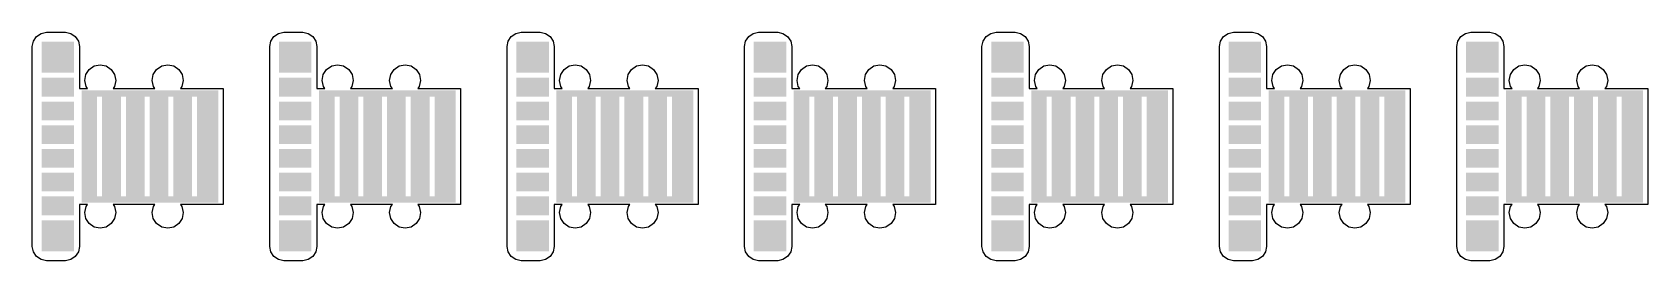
# Model space of a CAD drawing. Header units: millimetres. Extents: x 4 to 133, y 4 to 22.
import ezdxf

# ---------------------------------------------------------------- set-up
doc = ezdxf.new("R2010")
doc.units = ezdxf.units.MM
doc.layers.add('CUT', color=1, linetype='Continuous')
doc.layers.add('RASTER', color=7, linetype='Continuous')

msp = doc.modelspace()

# ---------------------------------------------------------------- hatches: boundary and pattern name
at = {"layer": 'RASTER'}
h = msp.add_hatch(color=7, dxfattribs=at)
h.paths.add_polyline_path([(7.2, 21.4), (7.2, 4.6), (4.6, 4.6), (4.6, 21.4)])
h.paths.add_polyline_path([(7.2, 18.9), (4.6, 18.9), (4.6, 18.5), (7.2, 18.5), (7.2, 18.9)], flags=0)
h.paths.add_polyline_path([(7.2, 17), (4.6, 17), (4.6, 16.6), (7.2, 16.6), (7.2, 17)], flags=0)
h.paths.add_polyline_path([(7.2, 15.1), (4.6, 15.1), (4.6, 14.7), (7.2, 14.7), (7.2, 15.1)], flags=0)
h.paths.add_polyline_path([(7.2, 13.2), (4.6, 13.2), (4.6, 12.8), (7.2, 12.8), (7.2, 13.2)], flags=0)
h.paths.add_polyline_path([(7.2, 11.3), (4.6, 11.3), (4.6, 10.9), (7.2, 10.9), (7.2, 11.3)], flags=0)
h.paths.add_polyline_path([(7.2, 9.4), (4.6, 9.4), (4.6, 9), (7.2, 9), (7.2, 9.4)], flags=0)
h.paths.add_polyline_path([(7.2, 7.5), (4.6, 7.5), (4.6, 7.1), (7.2, 7.1), (7.2, 7.5)], flags=0)
h = msp.add_hatch(color=7, dxfattribs=at)
h.paths.add_polyline_path([(26.2, 21.4), (26.2, 4.6), (23.6, 4.6), (23.6, 21.4)])
h.paths.add_polyline_path([(26.2, 18.9), (23.6, 18.9), (23.6, 18.5), (26.2, 18.5), (26.2, 18.9)], flags=0)
h.paths.add_polyline_path([(26.2, 17), (23.6, 17), (23.6, 16.6), (26.2, 16.6), (26.2, 17)], flags=0)
h.paths.add_polyline_path([(26.2, 15.1), (23.6, 15.1), (23.6, 14.7), (26.2, 14.7), (26.2, 15.1)], flags=0)
h.paths.add_polyline_path([(26.2, 13.2), (23.6, 13.2), (23.6, 12.8), (26.2, 12.8), (26.2, 13.2)], flags=0)
h.paths.add_polyline_path([(26.2, 11.3), (23.6, 11.3), (23.6, 10.9), (26.2, 10.9), (26.2, 11.3)], flags=0)
h.paths.add_polyline_path([(26.2, 9.4), (23.6, 9.4), (23.6, 9), (26.2, 9), (26.2, 9.4)], flags=0)
h.paths.add_polyline_path([(26.2, 7.5), (23.6, 7.5), (23.6, 7.1), (26.2, 7.1), (26.2, 7.5)], flags=0)
h = msp.add_hatch(color=7, dxfattribs=at)
h.paths.add_polyline_path([(45.2, 21.4), (45.2, 4.6), (42.6, 4.6), (42.6, 21.4)])
h.paths.add_polyline_path([(45.2, 18.9), (42.6, 18.9), (42.6, 18.5), (45.2, 18.5), (45.2, 18.9)], flags=0)
h.paths.add_polyline_path([(45.2, 17), (42.6, 17), (42.6, 16.6), (45.2, 16.6), (45.2, 17)], flags=0)
h.paths.add_polyline_path([(45.2, 15.1), (42.6, 15.1), (42.6, 14.7), (45.2, 14.7), (45.2, 15.1)], flags=0)
h.paths.add_polyline_path([(45.2, 13.2), (42.6, 13.2), (42.6, 12.8), (45.2, 12.8), (45.2, 13.2)], flags=0)
h.paths.add_polyline_path([(45.2, 11.3), (42.6, 11.3), (42.6, 10.9), (45.2, 10.9), (45.2, 11.3)], flags=0)
h.paths.add_polyline_path([(45.2, 9.4), (42.6, 9.4), (42.6, 9), (45.2, 9), (45.2, 9.4)], flags=0)
h.paths.add_polyline_path([(45.2, 7.5), (42.6, 7.5), (42.6, 7.1), (45.2, 7.1), (45.2, 7.5)], flags=0)
h = msp.add_hatch(color=7, dxfattribs=at)
h.paths.add_polyline_path([(64.2, 21.4), (64.2, 4.6), (61.6, 4.6), (61.6, 21.4)])
h.paths.add_polyline_path([(64.2, 18.9), (61.6, 18.9), (61.6, 18.5), (64.2, 18.5), (64.2, 18.9)], flags=0)
h.paths.add_polyline_path([(64.2, 17), (61.6, 17), (61.6, 16.6), (64.2, 16.6), (64.2, 17)], flags=0)
h.paths.add_polyline_path([(64.2, 15.1), (61.6, 15.1), (61.6, 14.7), (64.2, 14.7), (64.2, 15.1)], flags=0)
h.paths.add_polyline_path([(64.2, 13.2), (61.6, 13.2), (61.6, 12.8), (64.2, 12.8), (64.2, 13.2)], flags=0)
h.paths.add_polyline_path([(64.2, 11.3), (61.6, 11.3), (61.6, 10.9), (64.2, 10.9), (64.2, 11.3)], flags=0)
h.paths.add_polyline_path([(64.2, 9.4), (61.6, 9.4), (61.6, 9), (64.2, 9), (64.2, 9.4)], flags=0)
h.paths.add_polyline_path([(64.2, 7.5), (61.6, 7.5), (61.6, 7.1), (64.2, 7.1), (64.2, 7.5)], flags=0)
h = msp.add_hatch(color=7, dxfattribs=at)
h.paths.add_polyline_path([(83.2, 21.4), (83.2, 4.6), (80.6, 4.6), (80.6, 21.4)])
h.paths.add_polyline_path([(83.2, 18.9), (80.6, 18.9), (80.6, 18.5), (83.2, 18.5), (83.2, 18.9)], flags=0)
h.paths.add_polyline_path([(83.2, 17), (80.6, 17), (80.6, 16.6), (83.2, 16.6), (83.2, 17)], flags=0)
h.paths.add_polyline_path([(83.2, 15.1), (80.6, 15.1), (80.6, 14.7), (83.2, 14.7), (83.2, 15.1)], flags=0)
h.paths.add_polyline_path([(83.2, 13.2), (80.6, 13.2), (80.6, 12.8), (83.2, 12.8), (83.2, 13.2)], flags=0)
h.paths.add_polyline_path([(83.2, 11.3), (80.6, 11.3), (80.6, 10.9), (83.2, 10.9), (83.2, 11.3)], flags=0)
h.paths.add_polyline_path([(83.2, 9.4), (80.6, 9.4), (80.6, 9), (83.2, 9), (83.2, 9.4)], flags=0)
h.paths.add_polyline_path([(83.2, 7.5), (80.6, 7.5), (80.6, 7.1), (83.2, 7.1), (83.2, 7.5)], flags=0)
h = msp.add_hatch(color=7, dxfattribs=at)
h.paths.add_polyline_path([(102.2, 21.4), (102.2, 4.6), (99.6, 4.6), (99.6, 21.4)])
h.paths.add_polyline_path([(102.2, 18.9), (99.6, 18.9), (99.6, 18.5), (102.2, 18.5), (102.2, 18.9)], flags=0)
h.paths.add_polyline_path([(102.2, 17), (99.6, 17), (99.6, 16.6), (102.2, 16.6), (102.2, 17)], flags=0)
h.paths.add_polyline_path([(102.2, 15.1), (99.6, 15.1), (99.6, 14.7), (102.2, 14.7), (102.2, 15.1)], flags=0)
h.paths.add_polyline_path([(102.2, 13.2), (99.6, 13.2), (99.6, 12.8), (102.2, 12.8), (102.2, 13.2)], flags=0)
h.paths.add_polyline_path([(102.2, 11.3), (99.6, 11.3), (99.6, 10.9), (102.2, 10.9), (102.2, 11.3)], flags=0)
h.paths.add_polyline_path([(102.2, 9.4), (99.6, 9.4), (99.6, 9), (102.2, 9), (102.2, 9.4)], flags=0)
h.paths.add_polyline_path([(102.2, 7.5), (99.6, 7.5), (99.6, 7.1), (102.2, 7.1), (102.2, 7.5)], flags=0)
h = msp.add_hatch(color=7, dxfattribs=at)
h.paths.add_polyline_path([(121.2, 21.4), (121.2, 4.6), (118.6, 4.6), (118.6, 21.4)])
h.paths.add_polyline_path([(121.2, 18.9), (118.6, 18.9), (118.6, 18.5), (121.2, 18.5), (121.2, 18.9)], flags=0)
h.paths.add_polyline_path([(121.2, 17), (118.6, 17), (118.6, 16.6), (121.2, 16.6), (121.2, 17)], flags=0)
h.paths.add_polyline_path([(121.2, 15.1), (118.6, 15.1), (118.6, 14.7), (121.2, 14.7), (121.2, 15.1)], flags=0)
h.paths.add_polyline_path([(121.2, 13.2), (118.6, 13.2), (118.6, 12.8), (121.2, 12.8), (121.2, 13.2)], flags=0)
h.paths.add_polyline_path([(121.2, 11.3), (118.6, 11.3), (118.6, 10.9), (121.2, 10.9), (121.2, 11.3)], flags=0)
h.paths.add_polyline_path([(121.2, 9.4), (118.6, 9.4), (118.6, 9), (121.2, 9), (121.2, 9.4)], flags=0)
h.paths.add_polyline_path([(121.2, 7.5), (118.6, 7.5), (118.6, 7.1), (121.2, 7.1), (121.2, 7.5)], flags=0)
h = msp.add_hatch(color=7, dxfattribs=at)
h.paths.add_polyline_path([(18.75, 17.5), (18.75, 8.5), (7.8, 8.5), (7.8, 17.5)])
h.paths.add_polyline_path([(17.05, 17), (16.65, 17), (16.65, 9), (17.05, 9), (17.05, 17)], flags=0)
h.paths.add_polyline_path([(15.15, 17), (14.75, 17), (14.75, 9), (15.15, 9), (15.15, 17)], flags=0)
h.paths.add_polyline_path([(13.25, 17), (12.85, 17), (12.85, 9), (13.25, 9), (13.25, 17)], flags=0)
h.paths.add_polyline_path([(11.35, 17), (10.95, 17), (10.95, 9), (11.35, 9), (11.35, 17)], flags=0)
h.paths.add_polyline_path([(9.45, 17), (9.05, 17), (9.05, 9), (9.45, 9), (9.45, 17)], flags=0)
h = msp.add_hatch(color=7, dxfattribs=at)
h.paths.add_polyline_path([(37.75, 17.5), (37.75, 8.5), (26.8, 8.5), (26.8, 17.5)])
h.paths.add_polyline_path([(36.05, 17), (35.65, 17), (35.65, 9), (36.05, 9), (36.05, 17)], flags=0)
h.paths.add_polyline_path([(34.15, 17), (33.75, 17), (33.75, 9), (34.15, 9), (34.15, 17)], flags=0)
h.paths.add_polyline_path([(32.25, 17), (31.85, 17), (31.85, 9), (32.25, 9), (32.25, 17)], flags=0)
h.paths.add_polyline_path([(30.35, 17), (29.95, 17), (29.95, 9), (30.35, 9), (30.35, 17)], flags=0)
h.paths.add_polyline_path([(28.45, 17), (28.05, 17), (28.05, 9), (28.45, 9), (28.45, 17)], flags=0)
h = msp.add_hatch(color=7, dxfattribs=at)
h.paths.add_polyline_path([(56.75, 17.5), (56.75, 8.5), (45.8, 8.5), (45.8, 17.5)])
h.paths.add_polyline_path([(55.05, 17), (54.65, 17), (54.65, 9), (55.05, 9), (55.05, 17)], flags=0)
h.paths.add_polyline_path([(53.15, 17), (52.75, 17), (52.75, 9), (53.15, 9), (53.15, 17)], flags=0)
h.paths.add_polyline_path([(51.25, 17), (50.85, 17), (50.85, 9), (51.25, 9), (51.25, 17)], flags=0)
h.paths.add_polyline_path([(49.35, 17), (48.95, 17), (48.95, 9), (49.35, 9), (49.35, 17)], flags=0)
h.paths.add_polyline_path([(47.45, 17), (47.05, 17), (47.05, 9), (47.45, 9), (47.45, 17)], flags=0)
h = msp.add_hatch(color=7, dxfattribs=at)
h.paths.add_polyline_path([(75.75, 17.5), (75.75, 8.5), (64.8, 8.5), (64.8, 17.5)])
h.paths.add_polyline_path([(74.05, 17), (73.65, 17), (73.65, 9), (74.05, 9), (74.05, 17)], flags=0)
h.paths.add_polyline_path([(72.15, 17), (71.75, 17), (71.75, 9), (72.15, 9), (72.15, 17)], flags=0)
h.paths.add_polyline_path([(70.25, 17), (69.85, 17), (69.85, 9), (70.25, 9), (70.25, 17)], flags=0)
h.paths.add_polyline_path([(68.35, 17), (67.95, 17), (67.95, 9), (68.35, 9), (68.35, 17)], flags=0)
h.paths.add_polyline_path([(66.45, 17), (66.05, 17), (66.05, 9), (66.45, 9), (66.45, 17)], flags=0)
h = msp.add_hatch(color=7, dxfattribs=at)
h.paths.add_polyline_path([(94.75, 17.5), (94.75, 8.5), (83.8, 8.5), (83.8, 17.5)])
h.paths.add_polyline_path([(93.05, 17), (92.65, 17), (92.65, 9), (93.05, 9), (93.05, 17)], flags=0)
h.paths.add_polyline_path([(91.15, 17), (90.75, 17), (90.75, 9), (91.15, 9), (91.15, 17)], flags=0)
h.paths.add_polyline_path([(89.25, 17), (88.85, 17), (88.85, 9), (89.25, 9), (89.25, 17)], flags=0)
h.paths.add_polyline_path([(87.35, 17), (86.95, 17), (86.95, 9), (87.35, 9), (87.35, 17)], flags=0)
h.paths.add_polyline_path([(85.45, 17), (85.05, 17), (85.05, 9), (85.45, 9), (85.45, 17)], flags=0)
h = msp.add_hatch(color=7, dxfattribs=at)
h.paths.add_polyline_path([(113.75, 17.5), (113.75, 8.5), (102.8, 8.5), (102.8, 17.5)])
h.paths.add_polyline_path([(112.05, 17), (111.65, 17), (111.65, 9), (112.05, 9), (112.05, 17)], flags=0)
h.paths.add_polyline_path([(110.15, 17), (109.75, 17), (109.75, 9), (110.15, 9), (110.15, 17)], flags=0)
h.paths.add_polyline_path([(108.25, 17), (107.85, 17), (107.85, 9), (108.25, 9), (108.25, 17)], flags=0)
h.paths.add_polyline_path([(106.35, 17), (105.95, 17), (105.95, 9), (106.35, 9), (106.35, 17)], flags=0)
h.paths.add_polyline_path([(104.45, 17), (104.05, 17), (104.05, 9), (104.45, 9), (104.45, 17)], flags=0)
h = msp.add_hatch(color=7, dxfattribs=at)
h.paths.add_polyline_path([(132.75, 17.5), (132.75, 8.5), (121.8, 8.5), (121.8, 17.5)])
h.paths.add_polyline_path([(131.05, 17), (130.65, 17), (130.65, 9), (131.05, 9), (131.05, 17)], flags=0)
h.paths.add_polyline_path([(129.15, 17), (128.75, 17), (128.75, 9), (129.15, 9), (129.15, 17)], flags=0)
h.paths.add_polyline_path([(127.25, 17), (126.85, 17), (126.85, 9), (127.25, 9), (127.25, 17)], flags=0)
h.paths.add_polyline_path([(125.35, 17), (124.95, 17), (124.95, 9), (125.35, 9), (125.35, 17)], flags=0)
h.paths.add_polyline_path([(123.45, 17), (123.05, 17), (123.05, 9), (123.45, 9), (123.45, 17)], flags=0)

# ---------------------------------------------------------------- linework, layer by layer
at = {"layer": 'CUT'}
for points in [[(19.138, 17.638), (19.138, 8.363), (16.5, 8.363), (15.721, 8.363), (15.834, 8.202), (15.94, 7.724), (15.853, 7.242), (15.585, 6.832), (15.18, 6.556), (14.7, 6.46), (14.22, 6.556), (13.815, 6.832), (13.547, 7.242), (13.46, 7.724), (13.566, 8.202), (13.679, 8.363), (10.321, 8.363), (10.434, 8.202), (10.54, 7.724), (10.453, 7.242), (10.185, 6.832), (9.78, 6.556), (9.3, 6.46), (8.82, 6.556), (8.415, 6.832), (8.147, 7.242), (8.06, 7.724), (8.166, 8.202), (8.279, 8.363), (7.638, 8.363), (7.638, 4.986), (7.553, 4.564), (7.306, 4.194), (6.936, 3.947), (6.514, 3.863), (4.986, 3.863), (4.564, 3.947), (4.194, 4.194), (3.947, 4.564), (3.863, 4.986), (3.863, 21.014), (3.947, 21.436), (4.194, 21.806), (4.564, 22.053), (4.986, 22.138), (6.514, 22.138), (6.936, 22.053), (7.306, 21.806), (7.553, 21.436), (7.638, 21.014), (7.638, 17.638), (8.279, 17.638), (8.166, 17.798), (8.06, 18.276), (8.147, 18.758), (8.415, 19.168), (8.82, 19.444), (9.3, 19.54), (9.78, 19.444), (10.185, 19.168), (10.453, 18.758), (10.54, 18.276), (10.434, 17.798), (10.321, 17.638), (13.679, 17.638), (13.566, 17.798), (13.46, 18.276), (13.547, 18.758), (13.815, 19.168), (14.22, 19.444), (14.7, 19.54), (15.18, 19.444), (15.585, 19.168), (15.853, 18.758), (15.94, 18.276), (15.834, 17.798), (15.721, 17.638), (16.5, 17.638)], [(38.138, 17.638), (38.138, 8.363), (35.5, 8.363), (34.721, 8.363), (34.834, 8.202), (34.94, 7.724), (34.853, 7.242), (34.585, 6.832), (34.18, 6.556), (33.7, 6.46), (33.22, 6.556), (32.815, 6.832), (32.547, 7.242), (32.46, 7.724), (32.566, 8.202), (32.679, 8.363), (29.321, 8.363), (29.434, 8.202), (29.54, 7.724), (29.453, 7.242), (29.185, 6.832), (28.78, 6.556), (28.3, 6.46), (27.82, 6.556), (27.415, 6.832), (27.147, 7.242), (27.06, 7.724), (27.166, 8.202), (27.279, 8.363), (26.638, 8.363), (26.638, 4.986), (26.553, 4.564), (26.306, 4.194), (25.936, 3.947), (25.514, 3.863), (23.986, 3.863), (23.564, 3.947), (23.194, 4.194), (22.947, 4.564), (22.863, 4.986), (22.863, 21.014), (22.947, 21.436), (23.194, 21.806), (23.564, 22.053), (23.986, 22.138), (25.514, 22.138), (25.936, 22.053), (26.306, 21.806), (26.553, 21.436), (26.638, 21.014), (26.638, 17.638), (27.279, 17.638), (27.166, 17.798), (27.06, 18.276), (27.147, 18.758), (27.415, 19.168), (27.82, 19.444), (28.3, 19.54), (28.78, 19.444), (29.185, 19.168), (29.453, 18.758), (29.54, 18.276), (29.434, 17.798), (29.321, 17.638), (32.679, 17.638), (32.566, 17.798), (32.46, 18.276), (32.547, 18.758), (32.815, 19.168), (33.22, 19.444), (33.7, 19.54), (34.18, 19.444), (34.585, 19.168), (34.853, 18.758), (34.94, 18.276), (34.834, 17.798), (34.721, 17.638), (35.5, 17.638)], [(57.138, 17.638), (57.138, 8.363), (54.5, 8.363), (53.721, 8.363), (53.834, 8.202), (53.94, 7.724), (53.853, 7.242), (53.585, 6.832), (53.18, 6.556), (52.7, 6.46), (52.22, 6.556), (51.815, 6.832), (51.547, 7.242), (51.46, 7.724), (51.566, 8.202), (51.679, 8.363), (48.321, 8.363), (48.434, 8.202), (48.54, 7.724), (48.453, 7.242), (48.185, 6.832), (47.78, 6.556), (47.3, 6.46), (46.82, 6.556), (46.415, 6.832), (46.147, 7.242), (46.06, 7.724), (46.166, 8.202), (46.279, 8.363), (45.638, 8.363), (45.638, 4.986), (45.553, 4.564), (45.306, 4.194), (44.936, 3.947), (44.514, 3.863), (42.986, 3.863), (42.564, 3.947), (42.194, 4.194), (41.947, 4.564), (41.863, 4.986), (41.863, 21.014), (41.947, 21.436), (42.194, 21.806), (42.564, 22.053), (42.986, 22.138), (44.514, 22.138), (44.936, 22.053), (45.306, 21.806), (45.553, 21.436), (45.638, 21.014), (45.638, 17.638), (46.279, 17.638), (46.166, 17.798), (46.06, 18.276), (46.147, 18.758), (46.415, 19.168), (46.82, 19.444), (47.3, 19.54), (47.78, 19.444), (48.185, 19.168), (48.453, 18.758), (48.54, 18.276), (48.434, 17.798), (48.321, 17.638), (51.679, 17.638), (51.566, 17.798), (51.46, 18.276), (51.547, 18.758), (51.815, 19.168), (52.22, 19.444), (52.7, 19.54), (53.18, 19.444), (53.585, 19.168), (53.853, 18.758), (53.94, 18.276), (53.834, 17.798), (53.721, 17.638), (54.5, 17.638)], [(76.138, 17.638), (76.138, 8.363), (73.5, 8.363), (72.721, 8.363), (72.834, 8.202), (72.94, 7.724), (72.853, 7.242), (72.585, 6.832), (72.18, 6.556), (71.7, 6.46), (71.22, 6.556), (70.815, 6.832), (70.547, 7.242), (70.46, 7.724), (70.566, 8.202), (70.679, 8.363), (67.321, 8.363), (67.434, 8.202), (67.54, 7.724), (67.453, 7.242), (67.185, 6.832), (66.78, 6.556), (66.3, 6.46), (65.82, 6.556), (65.415, 6.832), (65.147, 7.242), (65.06, 7.724), (65.166, 8.202), (65.279, 8.363), (64.638, 8.363), (64.638, 4.986), (64.553, 4.564), (64.306, 4.194), (63.936, 3.947), (63.514, 3.863), (61.986, 3.863), (61.564, 3.947), (61.194, 4.194), (60.947, 4.564), (60.863, 4.986), (60.863, 21.014), (60.947, 21.436), (61.194, 21.806), (61.564, 22.053), (61.986, 22.138), (63.514, 22.138), (63.936, 22.053), (64.306, 21.806), (64.553, 21.436), (64.638, 21.014), (64.638, 17.638), (65.279, 17.638), (65.166, 17.798), (65.06, 18.276), (65.147, 18.758), (65.415, 19.168), (65.82, 19.444), (66.3, 19.54), (66.78, 19.444), (67.185, 19.168), (67.453, 18.758), (67.54, 18.276), (67.434, 17.798), (67.321, 17.638), (70.679, 17.638), (70.566, 17.798), (70.46, 18.276), (70.547, 18.758), (70.815, 19.168), (71.22, 19.444), (71.7, 19.54), (72.18, 19.444), (72.585, 19.168), (72.853, 18.758), (72.94, 18.276), (72.834, 17.798), (72.721, 17.638), (73.5, 17.638)], [(95.138, 17.638), (95.138, 8.363), (92.5, 8.363), (91.721, 8.363), (91.834, 8.202), (91.94, 7.724), (91.853, 7.242), (91.585, 6.832), (91.18, 6.556), (90.7, 6.46), (90.22, 6.556), (89.815, 6.832), (89.547, 7.242), (89.46, 7.724), (89.566, 8.202), (89.679, 8.363), (86.321, 8.363), (86.434, 8.202), (86.54, 7.724), (86.453, 7.242), (86.185, 6.832), (85.78, 6.556), (85.3, 6.46), (84.82, 6.556), (84.415, 6.832), (84.147, 7.242), (84.06, 7.724), (84.166, 8.202), (84.279, 8.363), (83.638, 8.363), (83.638, 4.986), (83.553, 4.564), (83.306, 4.194), (82.936, 3.947), (82.514, 3.863), (80.986, 3.863), (80.564, 3.947), (80.194, 4.194), (79.947, 4.564), (79.863, 4.986), (79.863, 21.014), (79.947, 21.436), (80.194, 21.806), (80.564, 22.053), (80.986, 22.138), (82.514, 22.138), (82.936, 22.053), (83.306, 21.806), (83.553, 21.436), (83.638, 21.014), (83.638, 17.638), (84.279, 17.638), (84.166, 17.798), (84.06, 18.276), (84.147, 18.758), (84.415, 19.168), (84.82, 19.444), (85.3, 19.54), (85.78, 19.444), (86.185, 19.168), (86.453, 18.758), (86.54, 18.276), (86.434, 17.798), (86.321, 17.638), (89.679, 17.638), (89.566, 17.798), (89.46, 18.276), (89.547, 18.758), (89.815, 19.168), (90.22, 19.444), (90.7, 19.54), (91.18, 19.444), (91.585, 19.168), (91.853, 18.758), (91.94, 18.276), (91.834, 17.798), (91.721, 17.638), (92.5, 17.638)], [(114.138, 17.638), (114.138, 8.363), (111.5, 8.363), (110.721, 8.363), (110.834, 8.202), (110.94, 7.724), (110.853, 7.242), (110.585, 6.832), (110.18, 6.556), (109.7, 6.46), (109.22, 6.556), (108.815, 6.832), (108.547, 7.242), (108.46, 7.724), (108.566, 8.202), (108.679, 8.363), (105.321, 8.363), (105.434, 8.202), (105.54, 7.724), (105.453, 7.242), (105.185, 6.832), (104.78, 6.556), (104.3, 6.46), (103.82, 6.556), (103.415, 6.832), (103.147, 7.242), (103.06, 7.724), (103.166, 8.202), (103.279, 8.363), (102.638, 8.363), (102.638, 4.986), (102.553, 4.564), (102.306, 4.194), (101.936, 3.947), (101.514, 3.863), (99.986, 3.863), (99.564, 3.947), (99.194, 4.194), (98.947, 4.564), (98.863, 4.986), (98.863, 21.014), (98.947, 21.436), (99.194, 21.806), (99.564, 22.053), (99.986, 22.138), (101.514, 22.138), (101.936, 22.053), (102.306, 21.806), (102.553, 21.436), (102.638, 21.014), (102.638, 17.638), (103.279, 17.638), (103.166, 17.798), (103.06, 18.276), (103.147, 18.758), (103.415, 19.168), (103.82, 19.444), (104.3, 19.54), (104.78, 19.444), (105.185, 19.168), (105.453, 18.758), (105.54, 18.276), (105.434, 17.798), (105.321, 17.638), (108.679, 17.638), (108.566, 17.798), (108.46, 18.276), (108.547, 18.758), (108.815, 19.168), (109.22, 19.444), (109.7, 19.54), (110.18, 19.444), (110.585, 19.168), (110.853, 18.758), (110.94, 18.276), (110.834, 17.798), (110.721, 17.638), (111.5, 17.638)], [(133.138, 17.638), (133.138, 8.363), (130.5, 8.363), (129.721, 8.363), (129.834, 8.202), (129.94, 7.724), (129.853, 7.242), (129.585, 6.832), (129.18, 6.556), (128.7, 6.46), (128.22, 6.556), (127.815, 6.832), (127.547, 7.242), (127.46, 7.724), (127.566, 8.202), (127.679, 8.363), (124.321, 8.363), (124.434, 8.202), (124.54, 7.724), (124.453, 7.242), (124.185, 6.832), (123.78, 6.556), (123.3, 6.46), (122.82, 6.556), (122.415, 6.832), (122.147, 7.242), (122.06, 7.724), (122.166, 8.202), (122.279, 8.363), (121.638, 8.363), (121.638, 4.986), (121.553, 4.564), (121.306, 4.194), (120.936, 3.947), (120.514, 3.863), (118.986, 3.863), (118.564, 3.947), (118.194, 4.194), (117.947, 4.564), (117.863, 4.986), (117.863, 21.014), (117.947, 21.436), (118.194, 21.806), (118.564, 22.053), (118.986, 22.138), (120.514, 22.138), (120.936, 22.053), (121.306, 21.806), (121.553, 21.436), (121.638, 21.014), (121.638, 17.638), (122.279, 17.638), (122.166, 17.798), (122.06, 18.276), (122.147, 18.758), (122.415, 19.168), (122.82, 19.444), (123.3, 19.54), (123.78, 19.444), (124.185, 19.168), (124.453, 18.758), (124.54, 18.276), (124.434, 17.798), (124.321, 17.638), (127.679, 17.638), (127.566, 17.798), (127.46, 18.276), (127.547, 18.758), (127.815, 19.168), (128.22, 19.444), (128.7, 19.54), (129.18, 19.444), (129.585, 19.168), (129.853, 18.758), (129.94, 18.276), (129.834, 17.798), (129.721, 17.638), (130.5, 17.638)]]:
    msp.add_lwpolyline(points, close=True, dxfattribs=at)

doc.saveas('drawing.dxf')
